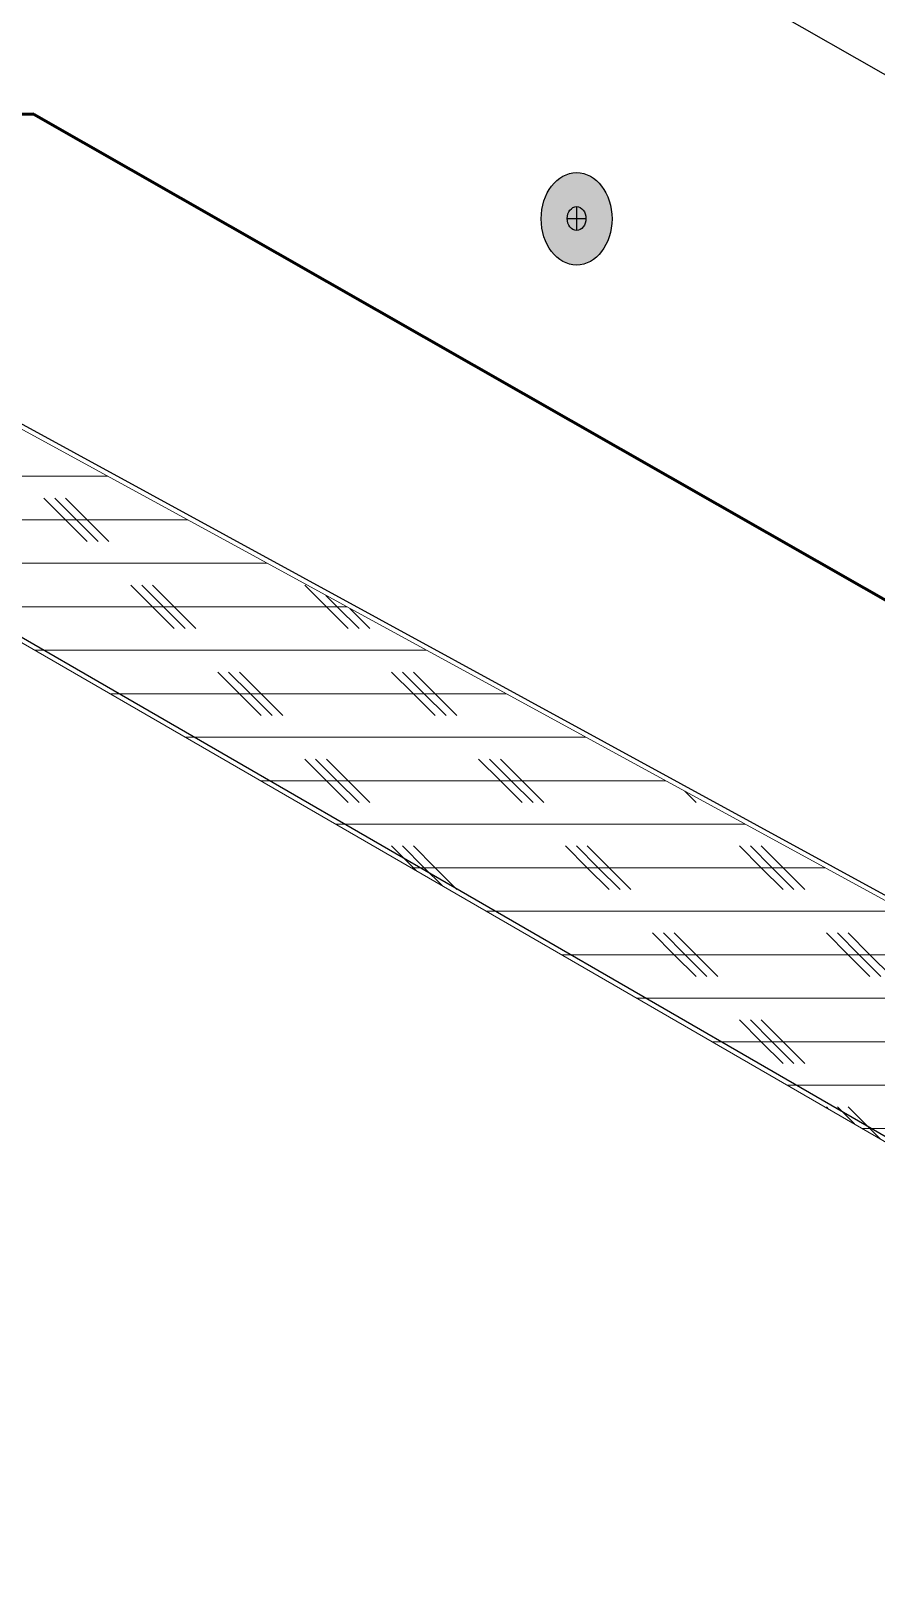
# Model space of a CAD drawing. Header units: inches. Extents: x -17.6 to 82.3, y -15.1 to 23.2.
# Drawn here: x 16.708 to 17.922, y 12.868 to 15.096 of the extents above; entities that cross this region are included whole.
import ezdxf

# ---------------------------------------------------------------- set-up
doc = ezdxf.new("R2010")
doc.units = ezdxf.units.IN
doc.header["$MEASUREMENT"] = 0
for name, color, linetype, lineweight in [('.ATI-HATCH', 7, 'Continuous', 0), ('G-ANNO-TTLB', 7, 'Continuous', 0), ('TYVEK', 7, 'Continuous', 0)]:
    doc.layers.add(name, color=color, linetype=linetype, lineweight=lineweight)

# ---------------------------------------------------------------- blocks, each defined once
blk = doc.blocks.new('Block_355')
at = {"layer": '.ATI-HATCH'}
blk.add_lwpolyline([(15.8705, 14.9726), (16.2178, 14.4918), (18.9008, 12.9414), (19.3627, 13.0671)], close=True, dxfattribs=at)
at = {"layer": '.ATI-HATCH', "color": 8, "lineweight": 0, "true_color": 0x808080}
for points, knots in [([(16.8179, 14.4557), (16.8179, 14.4557), (16.8178, 14.4557), (16.8178, 14.4557), (16.8178, 14.4557), (16.2804, 14.4557), (16.2804, 14.4557)], [0, 0, 0, 0, 1, 1, 1, 2, 2, 2, 2]), ([(16.726, 14.4244), (16.726, 14.4244), (16.7572, 14.3932), (16.7572, 14.3932), (16.7572, 14.3932), (16.7885, 14.3619), (16.7885, 14.3619)], [0, 0, 0, 0, 1, 1, 1, 2, 2, 2, 2]), ([(16.7417, 14.4244), (16.7417, 14.4244), (16.7729, 14.3932), (16.7729, 14.3932), (16.7729, 14.3932), (16.8042, 14.3619), (16.8042, 14.3619)], [0, 0, 0, 0, 1, 1, 1, 2, 2, 2, 2]), ([(16.7572, 14.4244), (16.7572, 14.4244), (16.7885, 14.3932), (16.7885, 14.3932), (16.7885, 14.3932), (16.8197, 14.3619), (16.8197, 14.3619)], [0, 0, 0, 0, 1, 1, 1, 2, 2, 2, 2]), ([(16.9324, 14.3932), (16.9324, 14.3932), (16.9322, 14.3932), (16.9322, 14.3932), (16.9322, 14.3932), (16.7885, 14.3932), (16.7885, 14.3932), (16.7885, 14.3932), (16.7729, 14.3932), (16.7729, 14.3932), (16.7729, 14.3932), (16.7572, 14.3932), (16.7572, 14.3932), (16.7572, 14.3932), (16.5385, 14.3932), (16.5385, 14.3932), (16.5385, 14.3932), (16.5229, 14.3932), (16.5229, 14.3932), (16.5229, 14.3932), (16.5072, 14.3932), (16.5072, 14.3932), (16.5072, 14.3932), (16.3885, 14.3932), (16.3885, 14.3932)], [0, 0, 0, 0, 1, 1, 1, 2, 2, 2, 3, 3, 3, 4, 4, 4, 5, 5, 5, 6, 6, 6, 7, 7, 7, 8, 8, 8, 8]), ([(17.0469, 14.3307), (17.0469, 14.3307), (17.0468, 14.3307), (17.0468, 14.3307), (17.0468, 14.3307), (16.4967, 14.3307), (16.4967, 14.3307)], [0, 0, 0, 0, 1, 1, 1, 2, 2, 2, 2]), ([(16.851, 14.2994), (16.851, 14.2994), (16.8822, 14.2682), (16.8822, 14.2682), (16.8822, 14.2682), (16.9135, 14.2369), (16.9135, 14.2369)], [0, 0, 0, 0, 1, 1, 1, 2, 2, 2, 2]), ([(16.8667, 14.2994), (16.8667, 14.2994), (16.8979, 14.2682), (16.8979, 14.2682), (16.8979, 14.2682), (16.9292, 14.2369), (16.9292, 14.2369)], [0, 0, 0, 0, 1, 1, 1, 2, 2, 2, 2]), ([(16.8822, 14.2994), (16.8822, 14.2994), (16.9135, 14.2682), (16.9135, 14.2682), (16.9135, 14.2682), (16.9447, 14.2369), (16.9447, 14.2369)], [0, 0, 0, 0, 1, 1, 1, 2, 2, 2, 2]), ([(17.101, 14.2994), (17.101, 14.2994), (17.1322, 14.2682), (17.1322, 14.2682), (17.1322, 14.2682), (17.1635, 14.2369), (17.1635, 14.2369)], [0, 0, 0, 0, 1, 1, 1, 2, 2, 2, 2]), ([(17.1314, 14.2846), (17.1314, 14.2846), (17.1315, 14.2844), (17.1315, 14.2844), (17.1315, 14.2844), (17.1478, 14.2682), (17.1478, 14.2682), (17.1478, 14.2682), (17.1792, 14.2369), (17.1792, 14.2369)], [0, 0, 0, 0, 1, 1, 1, 2, 2, 2, 3, 3, 3, 3]), ([(17.1615, 14.2682), (17.1615, 14.2682), (17.1614, 14.2682), (17.1614, 14.2682), (17.1614, 14.2682), (17.1478, 14.2682), (17.1478, 14.2682), (17.1478, 14.2682), (17.1322, 14.2682), (17.1322, 14.2682), (17.1322, 14.2682), (16.9135, 14.2682), (16.9135, 14.2682), (16.9135, 14.2682), (16.8979, 14.2682), (16.8979, 14.2682), (16.8979, 14.2682), (16.8822, 14.2682), (16.8822, 14.2682), (16.8822, 14.2682), (16.6635, 14.2682), (16.6635, 14.2682), (16.6635, 14.2682), (16.6479, 14.2682), (16.6479, 14.2682), (16.6479, 14.2682), (16.6322, 14.2682), (16.6322, 14.2682), (16.6322, 14.2682), (16.6049, 14.2682), (16.6049, 14.2682)], [0, 0, 0, 0, 1, 1, 1, 2, 2, 2, 3, 3, 3, 4, 4, 4, 5, 5, 5, 6, 6, 6, 7, 7, 7, 8, 8, 8, 9, 9, 9, 10, 10, 10, 10]), ([(17.1658, 14.2658), (17.1658, 14.2658), (17.166, 14.2657), (17.166, 14.2657), (17.166, 14.2657), (17.1947, 14.2369), (17.1947, 14.2369)], [0, 0, 0, 0, 1, 1, 1, 2, 2, 2, 2]), ([(17.2761, 14.2057), (17.2761, 14.2057), (17.2758, 14.2057), (17.2758, 14.2057), (17.2758, 14.2057), (16.7131, 14.2057), (16.7131, 14.2057)], [0, 0, 0, 0, 1, 1, 1, 2, 2, 2, 2]), ([(16.976, 14.1744), (16.976, 14.1744), (17.0072, 14.1432), (17.0072, 14.1432), (17.0072, 14.1432), (17.0385, 14.1119), (17.0385, 14.1119)], [0, 0, 0, 0, 1, 1, 1, 2, 2, 2, 2]), ([(16.9917, 14.1744), (16.9917, 14.1744), (17.0229, 14.1432), (17.0229, 14.1432), (17.0229, 14.1432), (17.0542, 14.1119), (17.0542, 14.1119)], [0, 0, 0, 0, 1, 1, 1, 2, 2, 2, 2]), ([(17.0072, 14.1744), (17.0072, 14.1744), (17.0385, 14.1432), (17.0385, 14.1432), (17.0385, 14.1432), (17.0697, 14.1119), (17.0697, 14.1119)], [0, 0, 0, 0, 1, 1, 1, 2, 2, 2, 2]), ([(17.226, 14.1744), (17.226, 14.1744), (17.2572, 14.1432), (17.2572, 14.1432), (17.2572, 14.1432), (17.2885, 14.1119), (17.2885, 14.1119)], [0, 0, 0, 0, 1, 1, 1, 2, 2, 2, 2]), ([(17.2417, 14.1744), (17.2417, 14.1744), (17.2729, 14.1432), (17.2729, 14.1432), (17.2729, 14.1432), (17.3042, 14.1119), (17.3042, 14.1119)], [0, 0, 0, 0, 1, 1, 1, 2, 2, 2, 2]), ([(17.2572, 14.1744), (17.2572, 14.1744), (17.2885, 14.1432), (17.2885, 14.1432), (17.2885, 14.1432), (17.3197, 14.1119), (17.3197, 14.1119)], [0, 0, 0, 0, 1, 1, 1, 2, 2, 2, 2]), ([(17.3906, 14.1432), (17.3906, 14.1432), (17.3904, 14.1432), (17.3904, 14.1432), (17.3904, 14.1432), (17.2885, 14.1432), (17.2885, 14.1432), (17.2885, 14.1432), (17.2729, 14.1432), (17.2729, 14.1432), (17.2729, 14.1432), (17.2572, 14.1432), (17.2572, 14.1432), (17.2572, 14.1432), (17.0385, 14.1432), (17.0385, 14.1432), (17.0385, 14.1432), (17.0229, 14.1432), (17.0229, 14.1432), (17.0229, 14.1432), (17.0072, 14.1432), (17.0072, 14.1432), (17.0072, 14.1432), (16.8211, 14.1432), (16.8211, 14.1432)], [0, 0, 0, 0, 1, 1, 1, 2, 2, 2, 3, 3, 3, 4, 4, 4, 5, 5, 5, 6, 6, 6, 7, 7, 7, 8, 8, 8, 8]), ([(17.5051, 14.0807), (17.5051, 14.0807), (17.505, 14.0807), (17.505, 14.0807), (17.505, 14.0807), (16.9293, 14.0807), (16.9293, 14.0807)], [0, 0, 0, 0, 1, 1, 1, 2, 2, 2, 2]), ([(17.101, 14.0494), (17.101, 14.0494), (17.1322, 14.0182), (17.1322, 14.0182), (17.1322, 14.0182), (17.1635, 13.9869), (17.1635, 13.9869)], [0, 0, 0, 0, 1, 1, 1, 2, 2, 2, 2]), ([(17.1167, 14.0494), (17.1167, 14.0494), (17.1479, 14.0182), (17.1479, 14.0182), (17.1479, 14.0182), (17.1792, 13.9869), (17.1792, 13.9869)], [0, 0, 0, 0, 1, 1, 1, 2, 2, 2, 2]), ([(17.1322, 14.0494), (17.1322, 14.0494), (17.1635, 14.0182), (17.1635, 14.0182), (17.1635, 14.0182), (17.1947, 13.9869), (17.1947, 13.9869)], [0, 0, 0, 0, 1, 1, 1, 2, 2, 2, 2]), ([(17.351, 14.0494), (17.351, 14.0494), (17.3822, 14.0182), (17.3822, 14.0182), (17.3822, 14.0182), (17.4135, 13.9869), (17.4135, 13.9869)], [0, 0, 0, 0, 1, 1, 1, 2, 2, 2, 2]), ([(17.3667, 14.0494), (17.3667, 14.0494), (17.3979, 14.0182), (17.3979, 14.0182), (17.3979, 14.0182), (17.4292, 13.9869), (17.4292, 13.9869)], [0, 0, 0, 0, 1, 1, 1, 2, 2, 2, 2]), ([(17.3822, 14.0494), (17.3822, 14.0494), (17.4135, 14.0182), (17.4135, 14.0182), (17.4135, 14.0182), (17.4447, 13.9869), (17.4447, 13.9869)], [0, 0, 0, 0, 1, 1, 1, 2, 2, 2, 2]), ([(17.6197, 14.0182), (17.6197, 14.0182), (17.6196, 14.0182), (17.6196, 14.0182), (17.6196, 14.0182), (17.4135, 14.0182), (17.4135, 14.0182), (17.4135, 14.0182), (17.3979, 14.0182), (17.3979, 14.0182), (17.3979, 14.0182), (17.3822, 14.0182), (17.3822, 14.0182), (17.3822, 14.0182), (17.1635, 14.0182), (17.1635, 14.0182), (17.1635, 14.0182), (17.1479, 14.0182), (17.1479, 14.0182), (17.1479, 14.0182), (17.1322, 14.0182), (17.1322, 14.0182), (17.1322, 14.0182), (17.0375, 14.0182), (17.0375, 14.0182)], [0, 0, 0, 0, 1, 1, 1, 2, 2, 2, 3, 3, 3, 4, 4, 4, 5, 5, 5, 6, 6, 6, 7, 7, 7, 8, 8, 8, 8]), ([(17.7343, 13.9557), (17.7343, 13.9557), (17.734, 13.9557), (17.734, 13.9557), (17.734, 13.9557), (17.1457, 13.9557), (17.1457, 13.9557)], [0, 0, 0, 0, 1, 1, 1, 2, 2, 2, 2]), ([(17.226, 13.9244), (17.226, 13.9244), (17.2572, 13.8932), (17.2572, 13.8932), (17.2572, 13.8932), (17.2619, 13.8885), (17.2619, 13.8885)], [0, 0, 0, 0, 1, 1, 1, 2, 2, 2, 2]), ([(17.2417, 13.9244), (17.2417, 13.9244), (17.2728, 13.8932), (17.2728, 13.8932), (17.2728, 13.8932), (17.2989, 13.8671), (17.2989, 13.8671)], [0, 0, 0, 0, 1, 1, 1, 2, 2, 2, 2]), ([(17.2572, 13.9244), (17.2572, 13.9244), (17.2885, 13.8932), (17.2885, 13.8932), (17.2885, 13.8932), (17.3197, 13.8619), (17.3197, 13.8619)], [0, 0, 0, 0, 1, 1, 1, 2, 2, 2, 2]), ([(17.476, 13.9244), (17.476, 13.9244), (17.5072, 13.8932), (17.5072, 13.8932), (17.5072, 13.8932), (17.5385, 13.8619), (17.5385, 13.8619)], [0, 0, 0, 0, 1, 1, 1, 2, 2, 2, 2]), ([(17.4917, 13.9244), (17.4917, 13.9244), (17.5229, 13.8932), (17.5229, 13.8932), (17.5229, 13.8932), (17.5542, 13.8619), (17.5542, 13.8619)], [0, 0, 0, 0, 1, 1, 1, 2, 2, 2, 2]), ([(17.5072, 13.9244), (17.5072, 13.9244), (17.5385, 13.8932), (17.5385, 13.8932), (17.5385, 13.8932), (17.5697, 13.8619), (17.5697, 13.8619)], [0, 0, 0, 0, 1, 1, 1, 2, 2, 2, 2]), ([(17.726, 13.9244), (17.726, 13.9244), (17.7572, 13.8932), (17.7572, 13.8932), (17.7572, 13.8932), (17.7885, 13.8619), (17.7885, 13.8619)], [0, 0, 0, 0, 1, 1, 1, 2, 2, 2, 2]), ([(17.7417, 13.9244), (17.7417, 13.9244), (17.7729, 13.8932), (17.7729, 13.8932), (17.7729, 13.8932), (17.8042, 13.8619), (17.8042, 13.8619)], [0, 0, 0, 0, 1, 1, 1, 2, 2, 2, 2]), ([(17.7572, 13.9244), (17.7572, 13.9244), (17.7885, 13.8932), (17.7885, 13.8932), (17.7885, 13.8932), (17.8197, 13.8619), (17.8197, 13.8619)], [0, 0, 0, 0, 1, 1, 1, 2, 2, 2, 2]), ([(17.8488, 13.8932), (17.8488, 13.8932), (17.8486, 13.8932), (17.8486, 13.8932), (17.8486, 13.8932), (17.7885, 13.8932), (17.7885, 13.8932), (17.7885, 13.8932), (17.7729, 13.8932), (17.7729, 13.8932), (17.7729, 13.8932), (17.7572, 13.8932), (17.7572, 13.8932), (17.7572, 13.8932), (17.5385, 13.8932), (17.5385, 13.8932), (17.5385, 13.8932), (17.5229, 13.8932), (17.5229, 13.8932), (17.5229, 13.8932), (17.5072, 13.8932), (17.5072, 13.8932), (17.5072, 13.8932), (17.2885, 13.8932), (17.2885, 13.8932), (17.2885, 13.8932), (17.2728, 13.8932), (17.2728, 13.8932), (17.2728, 13.8932), (17.2572, 13.8932), (17.2572, 13.8932), (17.2572, 13.8932), (17.2538, 13.8932), (17.2538, 13.8932)], [0, 0, 0, 0, 1, 1, 1, 2, 2, 2, 3, 3, 3, 4, 4, 4, 5, 5, 5, 6, 6, 6, 7, 7, 7, 8, 8, 8, 9, 9, 9, 10, 10, 10, 11, 11, 11, 11]), ([(17.9633, 13.8307), (17.9633, 13.8307), (17.9632, 13.8307), (17.9632, 13.8307), (17.9632, 13.8307), (17.3619, 13.8307), (17.3619, 13.8307)], [0, 0, 0, 0, 1, 1, 1, 2, 2, 2, 2]), ([(17.601, 13.7994), (17.601, 13.7994), (17.6322, 13.7682), (17.6322, 13.7682), (17.6322, 13.7682), (17.6635, 13.7369), (17.6635, 13.7369)], [0, 0, 0, 0, 1, 1, 1, 2, 2, 2, 2]), ([(17.6167, 13.7994), (17.6167, 13.7994), (17.6479, 13.7682), (17.6479, 13.7682), (17.6479, 13.7682), (17.6792, 13.7369), (17.6792, 13.7369)], [0, 0, 0, 0, 1, 1, 1, 2, 2, 2, 2]), ([(17.6322, 13.7994), (17.6322, 13.7994), (17.6635, 13.7682), (17.6635, 13.7682), (17.6635, 13.7682), (17.6947, 13.7369), (17.6947, 13.7369)], [0, 0, 0, 0, 1, 1, 1, 2, 2, 2, 2]), ([(17.851, 13.7994), (17.851, 13.7994), (17.8822, 13.7682), (17.8822, 13.7682), (17.8822, 13.7682), (17.9135, 13.7369), (17.9135, 13.7369)], [0, 0, 0, 0, 1, 1, 1, 2, 2, 2, 2]), ([(17.8667, 13.7994), (17.8667, 13.7994), (17.8979, 13.7682), (17.8979, 13.7682), (17.8979, 13.7682), (17.9292, 13.7369), (17.9292, 13.7369)], [0, 0, 0, 0, 1, 1, 1, 2, 2, 2, 2]), ([(17.8822, 13.7994), (17.8822, 13.7994), (17.9135, 13.7682), (17.9135, 13.7682), (17.9135, 13.7682), (17.9447, 13.7369), (17.9447, 13.7369)], [0, 0, 0, 0, 1, 1, 1, 2, 2, 2, 2]), ([(18.0779, 13.7682), (18.0779, 13.7682), (18.0776, 13.7682), (18.0776, 13.7682), (18.0776, 13.7682), (17.9135, 13.7682), (17.9135, 13.7682), (17.9135, 13.7682), (17.8979, 13.7682), (17.8979, 13.7682), (17.8979, 13.7682), (17.8822, 13.7682), (17.8822, 13.7682), (17.8822, 13.7682), (17.6635, 13.7682), (17.6635, 13.7682), (17.6635, 13.7682), (17.6479, 13.7682), (17.6479, 13.7682), (17.6479, 13.7682), (17.6322, 13.7682), (17.6322, 13.7682), (17.6322, 13.7682), (17.4701, 13.7682), (17.4701, 13.7682)], [0, 0, 0, 0, 1, 1, 1, 2, 2, 2, 3, 3, 3, 4, 4, 4, 5, 5, 5, 6, 6, 6, 7, 7, 7, 8, 8, 8, 8]), ([(18.1925, 13.7057), (18.1925, 13.7057), (18.1922, 13.7057), (18.1922, 13.7057), (18.1922, 13.7057), (17.5783, 13.7057), (17.5783, 13.7057)], [0, 0, 0, 0, 1, 1, 1, 2, 2, 2, 2]), ([(17.726, 13.6744), (17.726, 13.6744), (17.7572, 13.6432), (17.7572, 13.6432), (17.7572, 13.6432), (17.7885, 13.6119), (17.7885, 13.6119)], [0, 0, 0, 0, 1, 1, 1, 2, 2, 2, 2]), ([(17.7417, 13.6744), (17.7417, 13.6744), (17.7729, 13.6432), (17.7729, 13.6432), (17.7729, 13.6432), (17.8042, 13.6119), (17.8042, 13.6119)], [0, 0, 0, 0, 1, 1, 1, 2, 2, 2, 2]), ([(17.7572, 13.6744), (17.7572, 13.6744), (17.7885, 13.6432), (17.7885, 13.6432), (17.7885, 13.6432), (17.8197, 13.6119), (17.8197, 13.6119)], [0, 0, 0, 0, 1, 1, 1, 2, 2, 2, 2]), ([(18.3069, 13.6432), (18.3069, 13.6432), (18.3068, 13.6432), (18.3068, 13.6432), (18.3068, 13.6432), (18.2885, 13.6432), (18.2885, 13.6432), (18.2885, 13.6432), (18.2729, 13.6432), (18.2729, 13.6432), (18.2729, 13.6432), (18.2572, 13.6432), (18.2572, 13.6432), (18.2572, 13.6432), (18.0385, 13.6432), (18.0385, 13.6432), (18.0385, 13.6432), (18.0229, 13.6432), (18.0229, 13.6432), (18.0229, 13.6432), (18.0072, 13.6432), (18.0072, 13.6432), (18.0072, 13.6432), (17.7885, 13.6432), (17.7885, 13.6432), (17.7885, 13.6432), (17.7729, 13.6432), (17.7729, 13.6432), (17.7729, 13.6432), (17.7572, 13.6432), (17.7572, 13.6432), (17.7572, 13.6432), (17.6864, 13.6432), (17.6864, 13.6432)], [0, 0, 0, 0, 1, 1, 1, 2, 2, 2, 3, 3, 3, 4, 4, 4, 5, 5, 5, 6, 6, 6, 7, 7, 7, 8, 8, 8, 9, 9, 9, 10, 10, 10, 11, 11, 11, 11]), ([(18.4215, 13.5807), (18.4215, 13.5807), (18.4214, 13.5807), (18.4214, 13.5807), (18.4214, 13.5807), (17.7946, 13.5807), (17.7946, 13.5807)], [0, 0, 0, 0, 1, 1, 1, 2, 2, 2, 2]), ([(17.851, 13.5494), (17.851, 13.5494), (17.8539, 13.5464), (17.8539, 13.5464), (17.8539, 13.5464), (17.854, 13.5463), (17.854, 13.5463)], [0, 0, 0, 0, 1, 1, 1, 2, 2, 2, 2]), ([(17.8822, 13.5494), (17.8822, 13.5494), (17.9133, 13.5182), (17.9133, 13.5182), (17.9133, 13.5182), (17.9279, 13.5036), (17.9279, 13.5036), (17.9279, 13.5036), (17.9281, 13.5035), (17.9281, 13.5035)], [0, 0, 0, 0, 1, 1, 1, 2, 2, 2, 3, 3, 3, 3]), ([(18.5361, 13.5182), (18.5361, 13.5182), (18.5358, 13.5182), (18.5358, 13.5182), (18.5358, 13.5182), (18.4135, 13.5182), (18.4135, 13.5182), (18.4135, 13.5182), (18.3979, 13.5182), (18.3979, 13.5182), (18.3979, 13.5182), (18.3822, 13.5182), (18.3822, 13.5182), (18.3822, 13.5182), (18.1635, 13.5182), (18.1635, 13.5182), (18.1635, 13.5182), (18.1479, 13.5182), (18.1479, 13.5182), (18.1479, 13.5182), (18.1322, 13.5182), (18.1322, 13.5182), (18.1322, 13.5182), (17.9133, 13.5182), (17.9133, 13.5182), (17.9133, 13.5182), (17.9028, 13.5182), (17.9028, 13.5182)], [0, 0, 0, 0, 1, 1, 1, 2, 2, 2, 3, 3, 3, 4, 4, 4, 5, 5, 5, 6, 6, 6, 7, 7, 7, 8, 8, 8, 9, 9, 9, 9])]:
    blk.add_open_spline(points, degree=3, knots=knots, dxfattribs=at)
for points in [[(17.6635, 13.9869), (17.6635, 13.9869), (17.6472, 14.0031), (17.6472, 14.0031)], [(17.8911, 13.5249), (17.8911, 13.5249), (17.8667, 13.5494), (17.8667, 13.5494)]]:
    blk.add_open_spline(points, degree=3, dxfattribs=at)

msp = doc.modelspace()

# ---------------------------------------------------------------- hatches: boundary and pattern name
at = {"layer": 'G-ANNO-TTLB', "true_color": 0xff00ff, "transparency": 33554687}
h = msp.add_hatch(color=6, dxfattribs=at)
edge = h.paths.add_edge_path()
edge.add_spline(control_points=[(24.6253, -11.0625), (24.6253, -11.0625), (-16.0625, -11.0625), (-16.0625, -11.0625), (-16.0625, -11.0625), (-16.0625, 23.0625), (-16.0625, 23.0625), (-16.0625, 23.0625), (24.6253, 23.0625), (24.6253, 23.0625), (24.6253, 23.0625), (24.6253, -11.0625), (24.6253, -11.0625)], knot_values=[0, 0, 0, 0, 1, 1, 1, 2, 2, 2, 3, 3, 3, 4, 4, 4, 4], degree=3, periodic=0)
edge = h.paths.add_edge_path()
edge.add_spline(control_points=[(-15.9375, 22.9375), (-15.9375, 22.9375), (-15.9375, -10.9375), (-15.9375, -10.9375), (-15.9375, -10.9375), (24.5003, -10.9375), (24.5003, -10.9375), (24.5003, -10.9375), (24.5003, 22.9375), (24.5003, 22.9375), (24.5003, 22.9375), (-15.9375, 22.9375), (-15.9375, 22.9375)], knot_values=[0, 0, 0, 0, 1, 1, 1, 2, 2, 2, 3, 3, 3, 4, 4, 4, 4], degree=3, periodic=0)
edge.add_line((-15.9375, 22.9375), (-15.9375, 22.9375))
at = {"layer": 'TYVEK', "true_color": 0x003b71, "transparency": 33554687}
h = msp.add_hatch(color=156, dxfattribs=at)
h.dxf.hatch_style = 2
edge = h.paths.add_edge_path()
edge.add_ellipse((17.4918, 14.8257), major_axis=(0, 0.0664), ratio=0.766948, start_angle=0, end_angle=360)

# ---------------------------------------------------------------- linework, layer by layer
at = {"layer": 'G-ANNO-TTLB'}
for points in [[(24.6253, -11.0625), (24.6253, -11.0625), (-16.0625, -11.0625), (-16.0625, -11.0625), (-16.0625, -11.0625), (-16.0625, 23.0625), (-16.0625, 23.0625), (-16.0625, 23.0625), (24.6253, 23.0625), (24.6253, 23.0625), (24.6253, 23.0625), (24.6253, -11.0625), (24.6253, -11.0625)], [(-15.9375, 22.9375), (-15.9375, 22.9375), (-15.9375, -10.9375), (-15.9375, -10.9375), (-15.9375, -10.9375), (24.5003, -10.9375), (24.5003, -10.9375), (24.5003, -10.9375), (24.5003, 22.9375), (24.5003, 22.9375), (24.5003, 22.9375), (-15.9375, 22.9375), (-15.9375, 22.9375)]]:
    msp.add_open_spline(points, degree=3, knots=[0, 0, 0, 0, 1, 1, 1, 2, 2, 2, 3, 3, 3, 4, 4, 4, 4], dxfattribs=at)
at = {"layer": 'TYVEK', "color": 18, "lineweight": 25, "true_color": 0x000000}
for p, q in [((19.4382, 14.1745), (15.705, 16.3062)), ((16.2317, 14.4918), (18.9147, 12.9414))]:
    msp.add_line(p, q, dxfattribs=at)
at = {"layer": 'TYVEK', "color": 2, "lineweight": 25, "true_color": 0xffff00}
msp.add_line((19.3766, 13.0671), (15.8844, 14.9726), dxfattribs=at)
at = {"layer": 'TYVEK', "color": 18, "lineweight": 60, "true_color": 0x000000}
for q in [(16.5724, 14.9754), (19.0084, 13.6656)]:
    msp.add_line((16.7119, 14.976), q, dxfattribs=at)
at = {"layer": 'TYVEK', "color": 252, "lineweight": 25, "true_color": 0x848484}
for p, q in [((17.4918, 14.8433), (17.4918, 14.809)), ((17.4783, 14.8261), (17.5053, 14.8261))]:
    msp.add_line(p, q, dxfattribs=at)
at = {"layer": 'TYVEK', "color": 18, "lineweight": 25, "true_color": 0x000000}
msp.add_ellipse((17.4918, 14.8257), major_axis=(0, 0.0664), ratio=0.766948, dxfattribs=at)
at = {"layer": 'TYVEK', "color": 252, "lineweight": 25, "true_color": 0x848484}
msp.add_ellipse((17.4918, 14.8261), major_axis=(0, 0.0171), ratio=0.788846, dxfattribs=at)

# ---------------------------------------------------------------- block references
at = {"layer": '.ATI-HATCH'}
msp.add_blockref('Block_355', (0, 0), dxfattribs=at)

doc.saveas('drawing.dxf')
